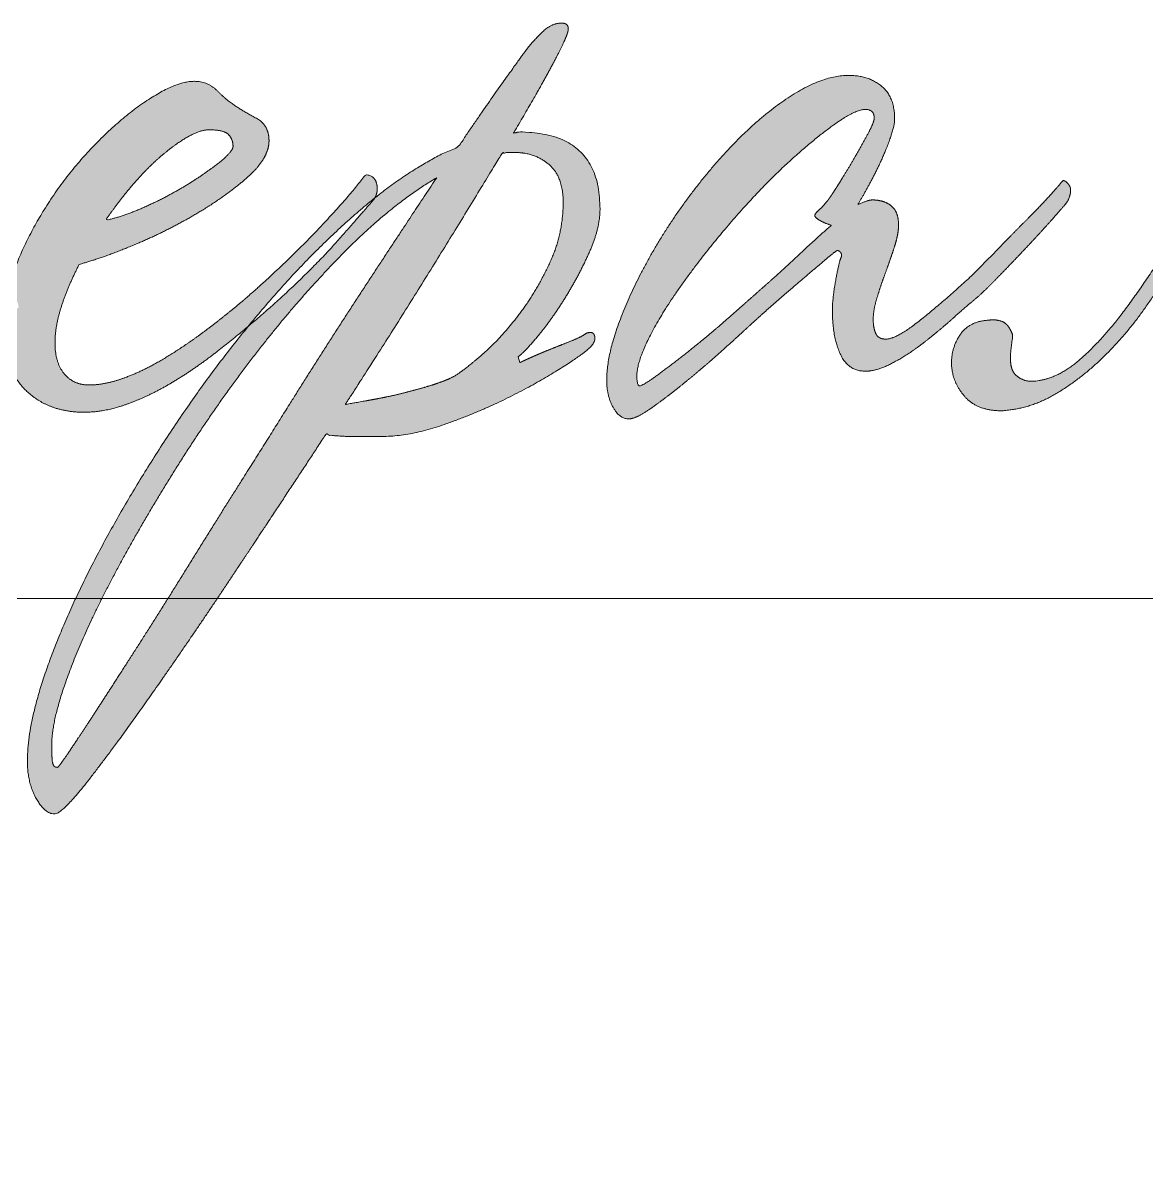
# Model space of a CAD drawing. Header units: metres. Extents: x 0 to 61, y 0.5 to 27.3.
# Drawn here: x 47.148 to 47.684, y 2.724 to 3.275 of the extents above; entities that cross this region are included whole.
import ezdxf

# ---------------------------------------------------------------- set-up
doc = ezdxf.new("R2010")
doc.units = ezdxf.units.M
doc.header["$MEASUREMENT"] = 0
doc.layers.add('Level 63', color=7, linetype='Continuous', lineweight=0)

# ---------------------------------------------------------------- blocks, each defined once
blk = doc.blocks.new('*U38')
at = {"linetype": 'Continuous', "lineweight": 0}
h = blk.add_hatch(color=5, dxfattribs=at)
edge = h.paths.add_edge_path()
edge.add_line((-0.18719, -0.20035), (-0.16948, -0.20035))
edge.add_spline(control_points=[(-0.16948, -0.20035), (-0.16465, -0.19362), (-0.15935, -0.18602), (-0.14325, -0.16295), (-0.12518, -0.1357), (-0.1071, -0.10846), (-0.0912, -0.0842)], knot_values=[0, 0, 0, 0.141373, 0.141373, 0.570687, 0.570687, 1, 1, 1], degree=2, periodic=0)
edge.add_spline(control_points=[(-0.0912, -0.0842), (-0.08603, -0.08499), (-0.07968, -0.08499)], knot_values=[0, 0, 0, 1, 1, 1], degree=2, periodic=0)
edge.add_line((-0.07968, -0.08499), (-0.06855, -0.08499))
edge.add_spline(control_points=[(-0.06855, -0.08499), (-0.05663, -0.08499), (-0.04252, -0.08002), (-0.02842, -0.07505), (-0.0161, -0.06888), (-0.00378, -0.06271), (0.00516, -0.05695), (0.0141, -0.05118), (0.0157, -0.04959)], knot_values=[0, 0, 0, 0.25, 0.25, 0.5, 0.5, 0.75, 0.75, 1, 1, 1], degree=2, periodic=0)
edge.add_spline(control_points=[(0.0157, -0.04959), (0.01887, -0.0472), (0.01887, -0.04481), (0.01887, -0.04242), (0.01689, -0.04242), (0.01569, -0.04242), (0.0141, -0.04362)], knot_values=[0, 0, 0, 0.333333, 0.333333, 0.666667, 0.666667, 1, 1, 1], degree=2, periodic=0)
edge.add_spline(control_points=[(0.0141, -0.04362), (0.01211, -0.04481), (0.00853, -0.0462), (0.00495, -0.0476), (0.00097, -0.04919), (-0.00301, -0.05078), (-0.00659, -0.05237), (-0.01017, -0.05396), (-0.01176, -0.05476)], knot_values=[0, 0, 0, 0.25, 0.25, 0.5, 0.5, 0.75, 0.75, 1, 1, 1], degree=2, periodic=0)
edge.add_line((-0.01176, -0.05476), (-0.01256, -0.05237))
edge.add_spline(control_points=[(-0.01256, -0.05237), (-0.01056, -0.05118), (-0.00499, -0.04461), (0.00057, -0.03805), (0.00634, -0.0289), (0.01211, -0.01975), (0.01655, -0.00981), (0.02098, 0.00014), (0.02098, 0.00809)], knot_values=[0, 0, 0, 0.25, 0.25, 0.5, 0.5, 0.75, 0.75, 1, 1, 1], degree=2, periodic=0)
edge.add_spline(control_points=[(0.02098, 0.00809), (0.02098, 0.03952), (-0.01202, 0.03952), (-0.01281, 0.03952), (-0.01321, 0.03932), (-0.01361, 0.03912), (-0.01441, 0.03912)], knot_values=[0, 0, 0, 0.333333, 0.333333, 0.666667, 0.666667, 1, 1, 1], degree=2, periodic=0)
edge.add_spline(control_points=[(-0.01441, 0.03912), (-0.004, 0.05661), (0.00201, 0.06794), (0.00802, 0.07927), (0.00802, 0.08165), (0.00802, 0.08406), (0.00524, 0.08406), (0.00126, 0.08406), (-0.00232, 0.08068), (-0.0059, 0.0773), (-0.00908, 0.07332), (-0.01107, 0.07054), (-0.01863, 0.06), (-0.02619, 0.04946), (-0.03693, 0.03355)], knot_values=[0, 0, 0, 0.142857, 0.142857, 0.285714, 0.285714, 0.428571, 0.428571, 0.571429, 0.571429, 0.714286, 0.714286, 0.857143, 0.857143, 1, 1, 1], degree=2, periodic=0)
edge.add_spline(control_points=[(-0.03693, 0.03355), (-0.05352, 0.02664), (-0.07114, 0.01254)], knot_values=[0, 0, 0, 1, 1, 1], degree=2, periodic=0)
edge.add_line((-0.07114, 0.01254), (-0.07142, 0.01207))
edge.add_spline(control_points=[(-0.07142, 0.01207), (-0.0762, 0.0065), (-0.08694, -0.00563), (-0.09768, -0.01777), (-0.11558, -0.03368), (-0.1192, -0.03682), (-0.12287, -0.0399)], knot_values=[0, 0, 0, 0.417557, 0.417557, 0.835113, 0.835113, 1, 1, 1], degree=2, periodic=0)
edge.add_spline(control_points=[(-0.12287, -0.0399), (-0.13889, -0.05948), (-0.15351, -0.08141), (-0.17102, -0.10766), (-0.18435, -0.13292), (-0.19768, -0.15818), (-0.20544, -0.18046), (-0.2092, -0.19124), (-0.21113, -0.20035)], knot_values=[0, 0, 0, 0.251666, 0.251666, 0.552886, 0.552886, 0.854105, 0.854105, 1, 1, 1], degree=2, periodic=0)
edge.add_line((-0.21113, -0.20035), (-0.20192, -0.20035))
edge.add_spline(control_points=[(-0.20192, -0.20035), (-0.20025, -0.19264), (-0.19649, -0.18247), (-0.18973, -0.16417), (-0.17781, -0.14169), (-0.16588, -0.11922), (-0.15037, -0.09475), (-0.13487, -0.07028), (-0.11738, -0.04801), (-0.09988, -0.02573), (-0.08139, -0.00743), (-0.06291, 0.01087), (-0.04581, 0.02082)], knot_values=[0, 0, 0, 0.100007, 0.100007, 0.280006, 0.280006, 0.460004, 0.460004, 0.640003, 0.640003, 0.820001, 0.820001, 1, 1, 1], degree=2, periodic=0)
edge.add_spline(control_points=[(-0.04581, 0.02082), (-0.05933, 0.00053), (-0.07483, -0.02314), (-0.09034, -0.04681), (-0.10505, -0.07028), (-0.11499, -0.0862), (-0.12592, -0.1035), (-0.13685, -0.12081), (-0.14719, -0.13752), (-0.15753, -0.15423), (-0.16707, -0.16914), (-0.17661, -0.18406), (-0.18397, -0.1954), (-0.18565, -0.198), (-0.18719, -0.20035)], knot_values=[0, 0, 0, 0.160543, 0.160543, 0.321085, 0.321085, 0.481628, 0.481628, 0.642171, 0.642171, 0.802713, 0.802713, 0.963256, 0.963256, 1, 1, 1], degree=2, periodic=0)
edge = h.paths.add_edge_path(flags=16)
edge.add_spline(control_points=[(-0.08318, -0.07186), (-0.08199, -0.06987), (-0.081, -0.06848), (-0.08, -0.06709), (-0.07881, -0.0651), (-0.0629, -0.04043), (-0.04738, -0.01537), (-0.03187, 0.00969), (-0.01914, 0.03078)], knot_values=[0, 0, 0, 0.25, 0.25, 0.5, 0.5, 0.75, 0.75, 1, 1, 1], degree=2, periodic=0)
edge.add_spline(control_points=[(-0.01914, 0.03078), (-0.01755, 0.03118), (-0.01437, 0.03118), (-0.00562, 0.03118), (0.00015, 0.0262), (0.00591, 0.02123), (0.00591, 0.01089)], knot_values=[0, 0, 0, 0.333333, 0.333333, 0.666667, 0.666667, 1, 1, 1], degree=2, periodic=0)
edge.add_spline(control_points=[(0.00591, 0.01089), (0.00591, -0.00224), (0.00035, -0.01418), (-0.00522, -0.02611), (-0.01258, -0.03566), (-0.01994, -0.04521), (-0.0273, -0.05157), (-0.03466, -0.05794), (-0.03863, -0.06032), (-0.04142, -0.06192), (-0.04699, -0.06371), (-0.05256, -0.0655), (-0.05892, -0.06709), (-0.06528, -0.06868), (-0.07185, -0.06987), (-0.07841, -0.07107), (-0.08318, -0.07186)], knot_values=[0, 0, 0, 0.125, 0.125, 0.25, 0.25, 0.375, 0.375, 0.5, 0.5, 0.625, 0.625, 0.75, 0.75, 0.875, 0.875, 1, 1, 1], degree=2, periodic=0)
h = blk.add_hatch(color=5, dxfattribs=at)
edge = h.paths.add_edge_path()
edge.add_spline(control_points=[(0.21029, 0.01969), (0.2087, 0.01771), (0.20512, 0.01373), (0.20154, 0.00975), (0.19637, 0.00458), (0.1912, -0.0006), (0.18523, -0.00676), (0.17926, -0.01293), (0.17329, -0.0189), (0.16216, -0.02924), (0.15221, -0.0372), (0.14226, -0.04516), (0.13789, -0.04516), (0.1347, -0.04516), (0.13371, -0.04277), (0.13271, -0.04038), (0.13271, -0.0372), (0.13271, -0.03322), (0.13431, -0.02805), (0.1359, -0.02288), (0.13789, -0.01751), (0.13988, -0.01214), (0.14147, -0.00716), (0.14306, -0.00219), (0.14306, 0.00139), (0.14306, 0.00697), (0.14007, 0.00935), (0.13709, 0.01174), (0.13232, 0.01174), (0.13033, 0.01174), (0.12635, 0.00975)], knot_values=[0, 0, 0, 0.066667, 0.066667, 0.133333, 0.133333, 0.2, 0.2, 0.266667, 0.266667, 0.333333, 0.333333, 0.4, 0.4, 0.466667, 0.466667, 0.533333, 0.533333, 0.6, 0.6, 0.666667, 0.666667, 0.733333, 0.733333, 0.8, 0.8, 0.866667, 0.866667, 0.933333, 0.933333, 1, 1, 1], degree=2, periodic=0)
edge.add_spline(control_points=[(0.12635, 0.00975), (0.12874, 0.01373), (0.13152, 0.0189), (0.13431, 0.02407), (0.13649, 0.02905), (0.13868, 0.03402), (0.14007, 0.0382), (0.14147, 0.04237), (0.14147, 0.04476), (0.14147, 0.05391), (0.1361, 0.05829), (0.13073, 0.06267), (0.12277, 0.06267), (0.11322, 0.06267), (0.10208, 0.0561), (0.09094, 0.04954), (0.08, 0.03899), (0.06906, 0.02845), (0.05892, 0.01512), (0.04877, 0.00179), (0.04101, -0.01214), (0.03326, -0.02606), (0.02848, -0.03919), (0.02371, -0.05232), (0.02371, -0.06226), (0.02371, -0.06823), (0.0263, -0.07301), (0.02888, -0.07778), (0.03286, -0.07778), (0.03564, -0.07778), (0.04161, -0.0736), (0.04758, -0.06943), (0.05474, -0.06366), (0.0619, -0.05789), (0.06926, -0.05133), (0.07662, -0.04476), (0.08179, -0.03999), (0.08696, -0.03521), (0.09313, -0.02984), (0.0993, -0.02447), (0.10467, -0.01989), (0.11004, -0.01532), (0.11382, -0.01214), (0.1176, -0.00895), (0.11799, -0.00895), (0.11879, -0.00895), (0.11939, -0.00975), (0.11999, -0.01054), (0.11959, -0.01173)], knot_values=[0, 0, 0, 0.041667, 0.041667, 0.083333, 0.083333, 0.125, 0.125, 0.166667, 0.166667, 0.208333, 0.208333, 0.25, 0.25, 0.291667, 0.291667, 0.333333, 0.333333, 0.375, 0.375, 0.416667, 0.416667, 0.458333, 0.458333, 0.5, 0.5, 0.541667, 0.541667, 0.583333, 0.583333, 0.625, 0.625, 0.666667, 0.666667, 0.708333, 0.708333, 0.75, 0.75, 0.791667, 0.791667, 0.833333, 0.833333, 0.875, 0.875, 0.916667, 0.916667, 0.958333, 0.958333, 1, 1, 1], degree=2, periodic=0)
edge.add_spline(control_points=[(0.11959, -0.01173), (0.11879, -0.01333), (0.1174, -0.02089), (0.11601, -0.02845), (0.11601, -0.03362), (0.11601, -0.04396), (0.11919, -0.05113), (0.12237, -0.05829), (0.12953, -0.05829), (0.13431, -0.05829), (0.14067, -0.0549), (0.14704, -0.05152), (0.1532, -0.04675), (0.15937, -0.04197), (0.16514, -0.0368), (0.17091, -0.03163), (0.17528, -0.02805), (0.17926, -0.02447), (0.18523, -0.0183), (0.1912, -0.01214), (0.19697, -0.00597), (0.20274, 0.0002), (0.20711, 0.00517), (0.21149, 0.01015), (0.21228, 0.01134)], knot_values=[0, 0, 0, 0.083333, 0.083333, 0.166667, 0.166667, 0.25, 0.25, 0.333333, 0.333333, 0.416667, 0.416667, 0.5, 0.5, 0.583333, 0.583333, 0.666667, 0.666667, 0.75, 0.75, 0.833333, 0.833333, 0.916667, 0.916667, 1, 1, 1], degree=2, periodic=0)
edge.add_spline(control_points=[(0.21228, 0.01134), (0.21427, 0.01572), (0.21288, 0.0177), (0.21149, 0.01969), (0.21029, 0.01969)], knot_values=[0, 0, 0, 0.5, 0.5, 1, 1, 1], degree=2, periodic=0)
edge = h.paths.add_edge_path(flags=16)
edge.add_spline(control_points=[(0.11362, 0.01094), (0.11203, 0.00895), (0.11044, 0.00756), (0.10884, 0.00617), (0.10884, 0.00537), (0.10884, 0.00458), (0.11083, 0.00338), (0.11282, 0.00219), (0.11561, 0.00139)], knot_values=[0, 0, 0, 0.25, 0.25, 0.5, 0.5, 0.75, 0.75, 1, 1, 1], degree=2, periodic=0)
edge.add_spline(control_points=[(0.11561, 0.00139), (0.10964, -0.00378), (0.10288, -0.01014), (0.09611, -0.01651), (0.08895, -0.02287), (0.08219, -0.02884), (0.07384, -0.0362), (0.06548, -0.04356), (0.05772, -0.04973), (0.04996, -0.05589), (0.0442, -0.06007), (0.03843, -0.06425), (0.03724, -0.06425), (0.03604, -0.06425), (0.03604, -0.06027), (0.03604, -0.05391), (0.04241, -0.04197), (0.04877, -0.03003), (0.06031, -0.01491), (0.06906, -0.00338), (0.0794, 0.00816), (0.08975, 0.01969), (0.09969, 0.02865), (0.10964, 0.0376), (0.1176, 0.04317), (0.12555, 0.04874), (0.12953, 0.04874), (0.13311, 0.04874), (0.13311, 0.04516)], knot_values=[0, 0, 0, 0.071429, 0.071429, 0.142857, 0.142857, 0.214286, 0.214286, 0.285714, 0.285714, 0.357143, 0.357143, 0.428571, 0.428571, 0.5, 0.5, 0.571429, 0.571429, 0.642857, 0.642857, 0.714286, 0.714286, 0.785714, 0.785714, 0.857143, 0.857143, 0.928571, 0.928571, 1, 1, 1], degree=2, periodic=0)
edge.add_spline(control_points=[(0.13311, 0.04516), (0.13311, 0.04357), (0.13033, 0.03839), (0.12754, 0.03322), (0.12416, 0.02746), (0.12078, 0.02169), (0.1176, 0.01671), (0.11441, 0.01174), (0.11362, 0.01094)], knot_values=[0, 0, 0, 0.25, 0.25, 0.5, 0.5, 0.75, 0.75, 1, 1, 1], degree=2, periodic=0)
h = blk.add_hatch(color=5, dxfattribs=at)
edge = h.paths.add_edge_path()
edge.add_spline(control_points=[(-0.07114, 0.01254), (-0.06951, 0.0155), (-0.07043, 0.01863), (-0.07142, 0.02202), (-0.075, 0.02202)], knot_values=[0, 0, 0, 0.480917, 0.480917, 1, 1, 1], degree=2, periodic=0)
edge.add_spline(control_points=[(-0.075, 0.02202), (-0.08177, 0.01287), (-0.09509, -0.00106), (-0.10842, -0.01498), (-0.12394, -0.02851), (-0.13229, -0.03567), (-0.14084, -0.04203), (-0.1494, -0.0484), (-0.15775, -0.05337), (-0.16611, -0.05835), (-0.17386, -0.06113), (-0.18162, -0.06392), (-0.18799, -0.06392), (-0.19435, -0.06392), (-0.19813, -0.05934), (-0.20191, -0.05476), (-0.20191, -0.0468), (-0.20191, -0.03964), (-0.19913, -0.03128), (-0.19634, -0.02292), (-0.19197, -0.01457)], knot_values=[0, 0, 0, 0.1, 0.1, 0.2, 0.2, 0.3, 0.3, 0.4, 0.4, 0.5, 0.5, 0.6, 0.6, 0.7, 0.7, 0.8, 0.8, 0.9, 0.9, 1, 1, 1], degree=2, periodic=0)
edge.add_spline(control_points=[(-0.19197, -0.01457), (-0.18282, -0.01218), (-0.16949, -0.00661), (-0.15616, -0.00104), (-0.14403, 0.00613), (-0.13189, 0.01329), (-0.12314, 0.02105), (-0.11439, 0.02881), (-0.11439, 0.03598), (-0.11439, 0.04235), (-0.11956, 0.04513), (-0.12473, 0.04792), (-0.12831, 0.0503), (-0.13189, 0.05269), (-0.13567, 0.05647), (-0.13945, 0.06025), (-0.14502, 0.06025), (-0.15298, 0.06025), (-0.16591, 0.0513), (-0.17884, 0.04235), (-0.19157, 0.02782), (-0.2043, 0.01329), (-0.21345, -0.00502), (-0.219, -0.01613), (-0.22119, -0.02724)], knot_values=[0, 0, 0, 0.086156, 0.086156, 0.172312, 0.172312, 0.258468, 0.258468, 0.344624, 0.344624, 0.430779, 0.430779, 0.516935, 0.516935, 0.603091, 0.603091, 0.689247, 0.689247, 0.775403, 0.775403, 0.861559, 0.861559, 0.947715, 0.947715, 1, 1, 1], degree=2, periodic=0)
edge.add_line((-0.22119, -0.02724), (-0.22073, -0.02733))
edge.add_spline(control_points=[(-0.22073, -0.02733), (-0.21755, -0.02733), (-0.21675, -0.03211)], knot_values=[0, 0, 0, 1, 1, 1], degree=2, periodic=0)
edge.add_line((-0.21675, -0.03211), (-0.22113, -0.03648))
edge.add_spline(control_points=[(-0.22113, -0.03648), (-0.22179, -0.03715), (-0.2225, -0.03783)], knot_values=[0, 0, 0, 1, 1, 1], degree=2, periodic=0)
edge.add_spline(control_points=[(-0.2225, -0.03783), (-0.2226, -0.03973), (-0.2226, -0.04164), (-0.2226, -0.05796), (-0.21345, -0.06651), (-0.2043, -0.07507), (-0.18997, -0.07507), (-0.18162, -0.07507), (-0.17227, -0.07168), (-0.16293, -0.0683), (-0.15338, -0.06253), (-0.14383, -0.05675), (-0.13428, -0.0492), (-0.1285, -0.04462), (-0.12287, -0.0399)], knot_values=[0, 0, 0, 0.018213, 0.018213, 0.193372, 0.193372, 0.368531, 0.368531, 0.54369, 0.54369, 0.718849, 0.718849, 0.894009, 0.894009, 1, 1, 1], degree=2, periodic=0)
edge.add_spline(control_points=[(-0.12287, -0.0399), (-0.11972, -0.03605), (-0.11651, -0.03229), (-0.09701, -0.00941), (-0.07653, 0.00809), (-0.07382, 0.0104), (-0.07114, 0.01254)], knot_values=[0, 0, 0, 0.126896, 0.126896, 0.89826, 0.89826, 1, 1, 1], degree=2, periodic=0)
edge = h.paths.add_edge_path(flags=16)
edge.add_spline(control_points=[(-0.18123, 0.00341), (-0.17605, 0.01097), (-0.17029, 0.01774), (-0.16452, 0.0245), (-0.15875, 0.02947), (-0.15298, 0.03444), (-0.14781, 0.03743), (-0.14263, 0.04041), (-0.13905, 0.04041), (-0.13269, 0.04041), (-0.1309, 0.03842), (-0.12911, 0.03643), (-0.12911, 0.03365)], knot_values=[0, 0, 0, 0.166667, 0.166667, 0.333333, 0.333333, 0.5, 0.5, 0.666667, 0.666667, 0.833333, 0.833333, 1, 1, 1], degree=2, periodic=0)
edge.add_spline(control_points=[(-0.12911, 0.03365), (-0.12911, 0.03166), (-0.13448, 0.02728), (-0.13985, 0.02291), (-0.14761, 0.01813), (-0.15537, 0.01336), (-0.16452, 0.00918), (-0.17367, 0.00501), (-0.18123, 0.00341)], knot_values=[0, 0, 0, 0.25, 0.25, 0.5, 0.5, 0.75, 0.75, 1, 1, 1], degree=2, periodic=0)
h = blk.add_hatch(color=5, dxfattribs=at)
edge = h.paths.add_edge_path()
edge.add_line((0.18967, -0.04494), (0.18967, -0.04335))
edge.add_spline(control_points=[(0.18967, -0.04335), (0.18808, -0.03898), (0.18549, -0.03799), (0.18291, -0.037), (0.18012, -0.0374), (0.17176, -0.0378), (0.16798, -0.04377), (0.1642, -0.04975), (0.1648, -0.05653), (0.1654, -0.06331), (0.17037, -0.06889), (0.17535, -0.07447), (0.18529, -0.07447), (0.19723, -0.07366), (0.20757, -0.06744), (0.21791, -0.06122), (0.22706, -0.05227), (0.23621, -0.04331), (0.24377, -0.03257), (0.25133, -0.02183), (0.25793, -0.01189), (0.26452, -0.00194), (0.2697, 0.00622), (0.27488, 0.01437), (0.27925, 0.01835)], knot_values=[0, 0, 0, 0.083333, 0.083333, 0.166667, 0.166667, 0.25, 0.25, 0.333333, 0.333333, 0.416667, 0.416667, 0.5, 0.5, 0.583333, 0.583333, 0.666667, 0.666667, 0.75, 0.75, 0.833333, 0.833333, 0.916667, 0.916667, 1, 1, 1], degree=2, periodic=0)
edge.add_spline(control_points=[(0.27925, 0.01835), (0.27805, 0.01636), (0.27288, 0.00761), (0.26771, -0.00114), (0.26232, -0.01268), (0.25693, -0.02422), (0.25294, -0.03715), (0.24894, -0.05008), (0.24974, -0.06082)], knot_values=[0, 0, 0, 0.25, 0.25, 0.5, 0.5, 0.75, 0.75, 1, 1, 1], degree=2, periodic=0)
edge.add_spline(control_points=[(0.24974, -0.06082), (0.24934, -0.07085), (0.25314, -0.07345), (0.25693, -0.07606), (0.26372, -0.07407), (0.27209, -0.07165), (0.28084, -0.06524), (0.28959, -0.05883), (0.29795, -0.05088), (0.30631, -0.04292), (0.31366, -0.03476), (0.32102, -0.02661), (0.32659, -0.02064)], knot_values=[0, 0, 0, 0.166667, 0.166667, 0.333333, 0.333333, 0.5, 0.5, 0.666667, 0.666667, 0.833333, 0.833333, 1, 1, 1], degree=2, periodic=0)
edge.add_spline(control_points=[(0.32659, -0.02064), (0.32778, -0.01746), (0.32619, -0.01666), (0.32461, -0.01586), (0.32341, -0.01626)], knot_values=[0, 0, 0, 0.5, 0.5, 1, 1, 1], degree=2, periodic=0)
edge.add_spline(control_points=[(0.32341, -0.01626), (0.32063, -0.01905), (0.31366, -0.02581), (0.3067, -0.03257), (0.29894, -0.03973), (0.29118, -0.04689), (0.28343, -0.05286), (0.27567, -0.05883), (0.27129, -0.06002)], knot_values=[0, 0, 0, 0.25, 0.25, 0.5, 0.5, 0.75, 0.75, 1, 1, 1], degree=2, periodic=0)
edge.add_spline(control_points=[(0.27129, -0.06002), (0.26572, -0.05923), (0.26692, -0.05485)], knot_values=[0, 0, 0, 1, 1, 1], degree=2, periodic=0)
edge.add_spline(control_points=[(0.26692, -0.05485), (0.26811, -0.04053), (0.27607, -0.02621), (0.28403, -0.01189), (0.29377, 0.00124), (0.30352, 0.01437), (0.31207, 0.02531), (0.32063, 0.03625), (0.32301, 0.04381), (0.3254, 0.04978), (0.32341, 0.05157), (0.32142, 0.05336), (0.31744, 0.05376), (0.31187, 0.05416), (0.3075, 0.05435), (0.30312, 0.05455), (0.29855, 0.05276), (0.29397, 0.05097), (0.2888, 0.0458), (0.28363, 0.04063), (0.27726, 0.03068)], knot_values=[0, 0, 0, 0.1, 0.1, 0.2, 0.2, 0.3, 0.3, 0.4, 0.4, 0.5, 0.5, 0.6, 0.6, 0.7, 0.7, 0.8, 0.8, 0.9, 0.9, 1, 1, 1], degree=2, periodic=0)
edge.add_spline(control_points=[(0.27726, 0.03068), (0.26771, 0.01556), (0.25753, -0.00075), (0.24735, -0.01706), (0.2374, -0.03078), (0.22746, -0.04451), (0.21751, -0.05326), (0.20757, -0.06202), (0.19762, -0.06241), (0.19325, -0.06241), (0.19046, -0.05923), (0.18768, -0.05606), (0.18967, -0.04494)], knot_values=[0, 0, 0, 0.166667, 0.166667, 0.333333, 0.333333, 0.5, 0.5, 0.666667, 0.666667, 0.833333, 0.833333, 1, 1, 1], degree=2, periodic=0)
h = blk.add_hatch(color=5, dxfattribs=at)
edge = h.paths.add_edge_path()
edge.add_line((-0.20192, -0.20035), (-0.21113, -0.20035))
edge.add_spline(control_points=[(-0.21113, -0.20035), (-0.2132, -0.21005), (-0.2132, -0.21785), (-0.2132, -0.2266), (-0.20962, -0.23296), (-0.20604, -0.23933), (-0.20207, -0.23933), (-0.19889, -0.23933), (-0.18717, -0.22421), (-0.17931, -0.21407), (-0.16948, -0.20035)], knot_values=[0, 0, 0, 0.123175, 0.123175, 0.362046, 0.362046, 0.600918, 0.600918, 0.839789, 0.839789, 1, 1, 1], degree=2, periodic=0)
edge.add_line((-0.16948, -0.20035), (-0.18719, -0.20035))
edge.add_spline(control_points=[(-0.18719, -0.20035), (-0.19237, -0.20829), (-0.19589, -0.21351), (-0.20047, -0.22027), (-0.20086, -0.22027), (-0.20285, -0.22027), (-0.20305, -0.21748), (-0.20325, -0.2147), (-0.20325, -0.21112), (-0.20325, -0.20652), (-0.20192, -0.20035)], knot_values=[0, 0, 0, 0.182925, 0.182925, 0.420144, 0.420144, 0.657362, 0.657362, 0.89458, 0.89458, 1, 1, 1], degree=2, periodic=0)
at = {"color": 5, "linetype": 'Continuous', "lineweight": 0, "flags": 128}
for points in [[(0.18967, -0.04335), (0.18967, -0.04494)], [(-0.01256, -0.05237), (-0.01176, -0.05476)]]:
    blk.add_lwpolyline(points, dxfattribs=at)
at = {"color": 5, "linetype": 'Continuous', "lineweight": 0}
for points, knots in [([(-0.01176, -0.05476), (-0.01017, -0.05396), (-0.00659, -0.05237), (-0.00301, -0.05078), (0.00097, -0.04919), (0.00495, -0.0476), (0.00853, -0.0462), (0.01211, -0.04481), (0.0141, -0.04362), (0.01569, -0.04242), (0.01689, -0.04242), (0.01887, -0.04242), (0.01887, -0.04481), (0.01887, -0.0472), (0.0157, -0.04959), (0.0141, -0.05118), (0.00516, -0.05695), (-0.00378, -0.06271), (-0.0161, -0.06888), (-0.02842, -0.07505), (-0.04252, -0.08002), (-0.05663, -0.08499), (-0.06855, -0.08499), (-0.07332, -0.08499), (-0.07968, -0.08499), (-0.08603, -0.08499), (-0.0912, -0.0842), (-0.1071, -0.10846), (-0.12518, -0.1357), (-0.14325, -0.16295), (-0.15935, -0.18602), (-0.17545, -0.20909), (-0.18717, -0.22421), (-0.19889, -0.23933), (-0.20207, -0.23933), (-0.20604, -0.23933), (-0.20962, -0.23296), (-0.2132, -0.2266), (-0.2132, -0.21785), (-0.2132, -0.20273), (-0.20544, -0.18046), (-0.19768, -0.15818), (-0.18435, -0.13292), (-0.17102, -0.10766), (-0.15351, -0.08141), (-0.13601, -0.05516), (-0.11651, -0.03229), (-0.09701, -0.00941), (-0.07653, 0.00809), (-0.05604, 0.02559), (-0.03693, 0.03355), (-0.02619, 0.04946), (-0.01863, 0.06), (-0.01107, 0.07054), (-0.00908, 0.07332), (-0.0059, 0.0773), (-0.00232, 0.08068), (0.00126, 0.08406), (0.00524, 0.08406), (0.00802, 0.08406), (0.00802, 0.08165), (0.00802, 0.07927), (0.00201, 0.06794), (-0.004, 0.05661), (-0.01441, 0.03912), (-0.01361, 0.03912), (-0.01321, 0.03932), (-0.01281, 0.03952), (-0.01202, 0.03952), (0.02098, 0.03952), (0.02098, 0.00809)], [0, 0, 0, 0.028571, 0.028571, 0.057143, 0.057143, 0.085714, 0.085714, 0.114286, 0.114286, 0.142857, 0.142857, 0.171429, 0.171429, 0.2, 0.2, 0.228571, 0.228571, 0.257143, 0.257143, 0.285714, 0.285714, 0.314286, 0.314286, 0.342857, 0.342857, 0.371429, 0.371429, 0.4, 0.4, 0.428571, 0.428571, 0.457143, 0.457143, 0.485714, 0.485714, 0.514286, 0.514286, 0.542857, 0.542857, 0.571429, 0.571429, 0.6, 0.6, 0.628571, 0.628571, 0.657143, 0.657143, 0.685714, 0.685714, 0.714286, 0.714286, 0.742857, 0.742857, 0.771429, 0.771429, 0.8, 0.8, 0.828571, 0.828571, 0.857143, 0.857143, 0.885714, 0.885714, 0.914286, 0.914286, 0.942857, 0.942857, 0.971429, 0.971429, 1, 1, 1]), ([(0.21228, 0.01134), (0.21149, 0.01015), (0.20711, 0.00517), (0.20274, 0.0002), (0.19697, -0.00597), (0.1912, -0.01214), (0.18523, -0.0183), (0.17926, -0.02447), (0.17528, -0.02805), (0.17091, -0.03163), (0.16514, -0.0368), (0.15937, -0.04197), (0.1532, -0.04675), (0.14704, -0.05152), (0.14067, -0.0549), (0.13431, -0.05829), (0.12953, -0.05829), (0.12237, -0.05829), (0.11919, -0.05113), (0.11601, -0.04396), (0.11601, -0.03362), (0.11601, -0.02845), (0.1174, -0.02089), (0.11879, -0.01333), (0.11959, -0.01173), (0.11999, -0.01054), (0.11939, -0.00975), (0.11879, -0.00895), (0.11799, -0.00895), (0.1176, -0.00895), (0.11382, -0.01214), (0.11004, -0.01532), (0.10467, -0.01989), (0.0993, -0.02447), (0.09313, -0.02984), (0.08696, -0.03521), (0.08179, -0.03999), (0.07662, -0.04476), (0.06926, -0.05133), (0.0619, -0.05789), (0.05474, -0.06366), (0.04758, -0.06943), (0.04161, -0.0736), (0.03564, -0.07778), (0.03286, -0.07778), (0.02888, -0.07778), (0.0263, -0.07301), (0.02371, -0.06823), (0.02371, -0.06226), (0.02371, -0.05232), (0.02848, -0.03919), (0.03326, -0.02606), (0.04101, -0.01214), (0.04877, 0.00179), (0.05892, 0.01512), (0.06906, 0.02845), (0.08, 0.03899), (0.09094, 0.04954), (0.10208, 0.0561), (0.11322, 0.06267), (0.12277, 0.06267), (0.13073, 0.06267), (0.1361, 0.05829), (0.14147, 0.05391), (0.14147, 0.04476), (0.14147, 0.04237), (0.14007, 0.0382), (0.13868, 0.03402), (0.13649, 0.02905), (0.13431, 0.02407), (0.13152, 0.0189), (0.12874, 0.01373), (0.12635, 0.00975), (0.13033, 0.01174), (0.13232, 0.01174), (0.13709, 0.01174), (0.14007, 0.00935), (0.14306, 0.00697), (0.14306, 0.00139), (0.14306, -0.00219), (0.14147, -0.00716), (0.13988, -0.01214), (0.13789, -0.01751), (0.1359, -0.02288), (0.13431, -0.02805), (0.13271, -0.03322), (0.13271, -0.0372), (0.13271, -0.04038), (0.13371, -0.04277), (0.1347, -0.04516), (0.13789, -0.04516), (0.14226, -0.04516), (0.15221, -0.0372), (0.16216, -0.02924), (0.17329, -0.0189), (0.17926, -0.01293), (0.18523, -0.00676), (0.1912, -0.0006), (0.19637, 0.00458), (0.20154, 0.00975), (0.20512, 0.01373), (0.2087, 0.01771), (0.21029, 0.01969), (0.21149, 0.01969), (0.21288, 0.0177), (0.21427, 0.01572), (0.21228, 0.01134)], [0, 0, 0, 0.018868, 0.018868, 0.037736, 0.037736, 0.056604, 0.056604, 0.075472, 0.075472, 0.09434, 0.09434, 0.113208, 0.113208, 0.132075, 0.132075, 0.150943, 0.150943, 0.169811, 0.169811, 0.188679, 0.188679, 0.207547, 0.207547, 0.226415, 0.226415, 0.245283, 0.245283, 0.264151, 0.264151, 0.283019, 0.283019, 0.301887, 0.301887, 0.320755, 0.320755, 0.339623, 0.339623, 0.358491, 0.358491, 0.377358, 0.377358, 0.396226, 0.396226, 0.415094, 0.415094, 0.433962, 0.433962, 0.45283, 0.45283, 0.471698, 0.471698, 0.490566, 0.490566, 0.509434, 0.509434, 0.528302, 0.528302, 0.54717, 0.54717, 0.566038, 0.566038, 0.584906, 0.584906, 0.603774, 0.603774, 0.622642, 0.622642, 0.641509, 0.641509, 0.660377, 0.660377, 0.679245, 0.679245, 0.698113, 0.698113, 0.716981, 0.716981, 0.735849, 0.735849, 0.754717, 0.754717, 0.773585, 0.773585, 0.792453, 0.792453, 0.811321, 0.811321, 0.830189, 0.830189, 0.849057, 0.849057, 0.867925, 0.867925, 0.886792, 0.886792, 0.90566, 0.90566, 0.924528, 0.924528, 0.943396, 0.943396, 0.962264, 0.962264, 0.981132, 0.981132, 1, 1, 1]), ([(-0.07142, 0.01207), (-0.0762, 0.0065), (-0.08694, -0.00563), (-0.09768, -0.01777), (-0.11558, -0.03368), (-0.12473, -0.04164), (-0.13428, -0.0492), (-0.14383, -0.05675), (-0.15338, -0.06253), (-0.16293, -0.0683), (-0.17227, -0.07168), (-0.18162, -0.07507), (-0.18997, -0.07507), (-0.2043, -0.07507), (-0.21345, -0.06651), (-0.2226, -0.05796), (-0.2226, -0.04164), (-0.2226, -0.02333), (-0.21345, -0.00502), (-0.2043, 0.01329), (-0.19157, 0.02782), (-0.17884, 0.04235), (-0.16591, 0.0513), (-0.15298, 0.06025), (-0.14502, 0.06025), (-0.13945, 0.06025), (-0.13567, 0.05647), (-0.13189, 0.05269), (-0.12831, 0.0503), (-0.12473, 0.04792), (-0.11956, 0.04513), (-0.11439, 0.04235), (-0.11439, 0.03598), (-0.11439, 0.02881), (-0.12314, 0.02105), (-0.13189, 0.01329), (-0.14403, 0.00613), (-0.15616, -0.00104), (-0.16949, -0.00661), (-0.18282, -0.01218), (-0.19197, -0.01457), (-0.19634, -0.02292), (-0.19913, -0.03128), (-0.20191, -0.03964), (-0.20191, -0.0468), (-0.20191, -0.05476), (-0.19813, -0.05934), (-0.19435, -0.06392), (-0.18799, -0.06392), (-0.18162, -0.06392), (-0.17386, -0.06113), (-0.16611, -0.05835), (-0.15775, -0.05337), (-0.1494, -0.0484), (-0.14084, -0.04203), (-0.13229, -0.03567), (-0.12394, -0.02851), (-0.10842, -0.01498), (-0.09509, -0.00106), (-0.08177, 0.01287), (-0.075, 0.02202), (-0.07142, 0.02202), (-0.07043, 0.01863), (-0.06943, 0.01525), (-0.07142, 0.01207)], [0, 0, 0, 0.03125, 0.03125, 0.0625, 0.0625, 0.09375, 0.09375, 0.125, 0.125, 0.15625, 0.15625, 0.1875, 0.1875, 0.21875, 0.21875, 0.25, 0.25, 0.28125, 0.28125, 0.3125, 0.3125, 0.34375, 0.34375, 0.375, 0.375, 0.40625, 0.40625, 0.4375, 0.4375, 0.46875, 0.46875, 0.5, 0.5, 0.53125, 0.53125, 0.5625, 0.5625, 0.59375, 0.59375, 0.625, 0.625, 0.65625, 0.65625, 0.6875, 0.6875, 0.71875, 0.71875, 0.75, 0.75, 0.78125, 0.78125, 0.8125, 0.8125, 0.84375, 0.84375, 0.875, 0.875, 0.90625, 0.90625, 0.9375, 0.9375, 0.96875, 0.96875, 1, 1, 1]), ([(0.27726, 0.03068), (0.28363, 0.04063), (0.2888, 0.0458), (0.29397, 0.05097), (0.29855, 0.05276), (0.30312, 0.05455), (0.3075, 0.05435), (0.31187, 0.05416), (0.31744, 0.05376), (0.32142, 0.05336), (0.32341, 0.05157), (0.3254, 0.04978), (0.32301, 0.04381), (0.32063, 0.03625), (0.31207, 0.02531), (0.30352, 0.01437), (0.29377, 0.00124), (0.28403, -0.01189), (0.27607, -0.02621), (0.26811, -0.04053), (0.26692, -0.05485), (0.26572, -0.05923), (0.27129, -0.06002), (0.27567, -0.05883), (0.28343, -0.05286), (0.29118, -0.04689), (0.29894, -0.03973), (0.3067, -0.03257), (0.31366, -0.02581), (0.32063, -0.01905), (0.32341, -0.01626), (0.32461, -0.01586), (0.32619, -0.01666), (0.32778, -0.01746), (0.32659, -0.02064), (0.32102, -0.02661), (0.31366, -0.03476), (0.30631, -0.04292), (0.29795, -0.05088), (0.28959, -0.05883), (0.28084, -0.06524), (0.27209, -0.07165), (0.26372, -0.07407), (0.25693, -0.07606), (0.25314, -0.07345), (0.24934, -0.07085), (0.24974, -0.06082), (0.24894, -0.05008), (0.25294, -0.03715), (0.25693, -0.02422), (0.26232, -0.01268), (0.26771, -0.00114), (0.27288, 0.00761), (0.27805, 0.01636), (0.27925, 0.01835), (0.27488, 0.01437), (0.2697, 0.00622), (0.26452, -0.00194), (0.25793, -0.01189), (0.25133, -0.02183), (0.24377, -0.03257), (0.23621, -0.04331), (0.22706, -0.05227), (0.21791, -0.06122), (0.20757, -0.06744), (0.19723, -0.07366), (0.18529, -0.07447), (0.17535, -0.07447), (0.17037, -0.06889), (0.1654, -0.06331), (0.1648, -0.05653), (0.1642, -0.04975), (0.16798, -0.04377), (0.17176, -0.0378), (0.18012, -0.0374), (0.18291, -0.037), (0.18549, -0.03799), (0.18808, -0.03898), (0.18967, -0.04335)], [0, 0, 0, 0.025641, 0.025641, 0.051282, 0.051282, 0.076923, 0.076923, 0.102564, 0.102564, 0.128205, 0.128205, 0.153846, 0.153846, 0.179487, 0.179487, 0.205128, 0.205128, 0.230769, 0.230769, 0.25641, 0.25641, 0.282051, 0.282051, 0.307692, 0.307692, 0.333333, 0.333333, 0.358974, 0.358974, 0.384615, 0.384615, 0.410256, 0.410256, 0.435897, 0.435897, 0.461538, 0.461538, 0.487179, 0.487179, 0.512821, 0.512821, 0.538462, 0.538462, 0.564103, 0.564103, 0.589744, 0.589744, 0.615385, 0.615385, 0.641026, 0.641026, 0.666667, 0.666667, 0.692308, 0.692308, 0.717949, 0.717949, 0.74359, 0.74359, 0.769231, 0.769231, 0.794872, 0.794872, 0.820513, 0.820513, 0.846154, 0.846154, 0.871795, 0.871795, 0.897436, 0.897436, 0.923077, 0.923077, 0.948718, 0.948718, 0.974359, 0.974359, 1, 1, 1]), ([(0.13311, 0.04516), (0.13311, 0.04874), (0.12953, 0.04874), (0.12555, 0.04874), (0.1176, 0.04317), (0.10964, 0.0376), (0.09969, 0.02865), (0.08975, 0.01969), (0.0794, 0.00816), (0.06906, -0.00338), (0.06031, -0.01491), (0.04877, -0.03003), (0.04241, -0.04197), (0.03604, -0.05391), (0.03604, -0.06027), (0.03604, -0.06425), (0.03724, -0.06425), (0.03843, -0.06425), (0.0442, -0.06007), (0.04996, -0.05589), (0.05772, -0.04973), (0.06548, -0.04356), (0.07384, -0.0362), (0.08219, -0.02884), (0.08895, -0.02287), (0.09611, -0.01651), (0.10288, -0.01014), (0.10964, -0.00378), (0.11561, 0.00139), (0.11282, 0.00219), (0.11083, 0.00338), (0.10884, 0.00458), (0.10884, 0.00537), (0.10884, 0.00617), (0.11044, 0.00756), (0.11203, 0.00895), (0.11362, 0.01094), (0.11441, 0.01174), (0.1176, 0.01671), (0.12078, 0.02169), (0.12416, 0.02746), (0.12754, 0.03322), (0.13033, 0.03839), (0.13311, 0.04357), (0.13311, 0.04516)], [0, 0, 0, 0.045455, 0.045455, 0.090909, 0.090909, 0.136364, 0.136364, 0.181818, 0.181818, 0.227273, 0.227273, 0.272727, 0.272727, 0.318182, 0.318182, 0.363636, 0.363636, 0.409091, 0.409091, 0.454545, 0.454545, 0.5, 0.5, 0.545455, 0.545455, 0.590909, 0.590909, 0.636364, 0.636364, 0.681818, 0.681818, 0.727273, 0.727273, 0.772727, 0.772727, 0.818182, 0.818182, 0.863636, 0.863636, 0.909091, 0.909091, 0.954545, 0.954545, 1, 1, 1]), ([(-0.12911, 0.03365), (-0.12911, 0.03643), (-0.1309, 0.03842), (-0.13269, 0.04041), (-0.13905, 0.04041), (-0.14263, 0.04041), (-0.14781, 0.03743), (-0.15298, 0.03444), (-0.15875, 0.02947), (-0.16452, 0.0245), (-0.17029, 0.01774), (-0.17605, 0.01097), (-0.18123, 0.00341), (-0.17367, 0.00501), (-0.16452, 0.00918), (-0.15537, 0.01336), (-0.14761, 0.01813), (-0.13985, 0.02291), (-0.13448, 0.02728), (-0.12911, 0.03166), (-0.12911, 0.03365)], [0, 0, 0, 0.1, 0.1, 0.2, 0.2, 0.3, 0.3, 0.4, 0.4, 0.5, 0.5, 0.6, 0.6, 0.7, 0.7, 0.8, 0.8, 0.9, 0.9, 1, 1, 1]), ([(0.00591, 0.01089), (0.00591, 0.02123), (0.00015, 0.0262), (-0.00562, 0.03118), (-0.01437, 0.03118), (-0.01755, 0.03118), (-0.01914, 0.03078), (-0.03187, 0.00969), (-0.04738, -0.01537), (-0.0629, -0.04043), (-0.07881, -0.0651), (-0.08, -0.06709), (-0.081, -0.06848), (-0.08199, -0.06987), (-0.08318, -0.07186), (-0.07841, -0.07107), (-0.07185, -0.06987), (-0.06528, -0.06868), (-0.05892, -0.06709), (-0.05256, -0.0655), (-0.04699, -0.06371), (-0.04142, -0.06192), (-0.03863, -0.06032), (-0.03466, -0.05794), (-0.0273, -0.05157), (-0.01994, -0.04521), (-0.01258, -0.03566), (-0.00522, -0.02611), (0.00035, -0.01418), (0.00591, -0.00224), (0.00591, 0.01089)], [0, 0, 0, 0.066667, 0.066667, 0.133333, 0.133333, 0.2, 0.2, 0.266667, 0.266667, 0.333333, 0.333333, 0.4, 0.4, 0.466667, 0.466667, 0.533333, 0.533333, 0.6, 0.6, 0.666667, 0.666667, 0.733333, 0.733333, 0.8, 0.8, 0.866667, 0.866667, 0.933333, 0.933333, 1, 1, 1]), ([(0.18967, -0.04494), (0.18768, -0.05606), (0.19046, -0.05923), (0.19325, -0.06241), (0.19762, -0.06241), (0.20757, -0.06202), (0.21751, -0.05326), (0.22746, -0.04451), (0.2374, -0.03078), (0.24735, -0.01706), (0.25753, -0.00075), (0.26771, 0.01556), (0.27726, 0.03068)], [0, 0, 0, 0.166667, 0.166667, 0.333333, 0.333333, 0.5, 0.5, 0.666667, 0.666667, 0.833333, 0.833333, 1, 1, 1]), ([(-0.04581, 0.02082), (-0.06291, 0.01087), (-0.08139, -0.00743), (-0.09988, -0.02573), (-0.11738, -0.04801), (-0.13487, -0.07028), (-0.15037, -0.09475), (-0.16588, -0.11922), (-0.17781, -0.14169), (-0.18973, -0.16417), (-0.19649, -0.18247), (-0.20325, -0.20078), (-0.20325, -0.21112), (-0.20325, -0.2147), (-0.20305, -0.21748), (-0.20285, -0.22027), (-0.20086, -0.22027), (-0.20047, -0.22027), (-0.19589, -0.21351), (-0.19132, -0.20674), (-0.18397, -0.1954), (-0.17661, -0.18406), (-0.16707, -0.16914), (-0.15753, -0.15423), (-0.14719, -0.13752), (-0.13685, -0.12081), (-0.12592, -0.1035), (-0.11499, -0.0862), (-0.10505, -0.07028), (-0.09034, -0.04681), (-0.07483, -0.02314), (-0.05933, 0.00053), (-0.04581, 0.02082)], [0, 0, 0, 0.0625, 0.0625, 0.125, 0.125, 0.1875, 0.1875, 0.25, 0.25, 0.3125, 0.3125, 0.375, 0.375, 0.4375, 0.4375, 0.5, 0.5, 0.5625, 0.5625, 0.625, 0.625, 0.6875, 0.6875, 0.75, 0.75, 0.8125, 0.8125, 0.875, 0.875, 0.9375, 0.9375, 1, 1, 1]), ([(0.02098, 0.00809), (0.02098, 0.00014), (0.01655, -0.00981), (0.01211, -0.01975), (0.00634, -0.0289), (0.00057, -0.03805), (-0.00499, -0.04461), (-0.01056, -0.05118), (-0.01256, -0.05237)], [0, 0, 0, 0.25, 0.25, 0.5, 0.5, 0.75, 0.75, 1, 1, 1])]:
    blk.add_open_spline(points, degree=2, knots=knots, dxfattribs=at)

msp = doc.modelspace()

# ---------------------------------------------------------------- linework, layer by layer
at = {"color": 5, "linetype": 'Continuous', "lineweight": 0}
msp.add_open_spline([(46.5105, 1.49925), (46.54848, 1.57672), (46.60088, 1.68362), (46.63647, 1.81182), (46.64738, 1.88039), (46.6075, 1.92032), (46.54229, 1.91363), (46.4776, 1.8714), (46.42986, 1.81328), (46.40595, 1.74992), (46.40913, 1.68939), (46.42545, 1.62162), (46.46341, 1.56439), (46.52256, 1.53205), (46.58875, 1.51884), (46.65372, 1.54235), (46.7109, 1.56535), (46.78068, 1.61833), (46.82431, 1.72949), (46.88897, 1.85091), (46.93968, 1.97006), (46.99801, 2.05209), (47.01938, 2.11381), (47.06168, 2.13117), (47.06435, 2.09071), (47.05283, 2.055), (46.93813, 1.92048), (46.85796, 1.72279), (46.79597, 1.56486), (46.72463, 1.49832), (46.70875, 1.53537), (46.69963, 1.57311), (46.68881, 1.6499), (46.74443, 1.79475), (46.78956, 1.91192), (47.01208, 2.28013), (46.7454, 1.84203), (46.98437, 2.09917), (46.66317, 1.62346), (46.84395, 1.89489), (46.92096, 1.94912), (47.00196, 1.93327), (47.02263, 1.85349), (47.03166, 1.72706), (46.99818, 1.56303), (46.8796, 1.48618), (46.79442, 1.44682), (46.71307, 1.44602), (46.64158, 1.4639), (46.61678, 1.50986), (46.61202, 1.5517), (46.62344, 1.62342), (46.74994, 1.6146), (46.96678, 1.92874), (46.6595, 1.47765), (46.85775, 1.61604), (46.93663, 1.65771), (46.99541, 1.86796), (46.739, 1.44436), (46.98494, 1.64144), (47.10081, 1.89635), (46.81915, 1.4268), (47.08021, 1.63705), (47.20215, 1.88412), (46.9115, 1.45611), (47.18887, 1.63393), (47.31054, 1.8879), (47.03826, 1.43422), (47.29924, 1.64868), (47.41001, 1.87344), (47.13338, 1.38932), (47.42572, 1.67135), (47.4909, 1.83762), (47.2066, 1.34928), (47.58165, 1.69651), (47.63571, 1.90207), (47.31834, 1.34088), (47.71102, 1.69893), (47.70694, 1.92589), (47.46641, 1.33672), (48.06286, 1.98301), (48.17813, 2.15795), (48.72397, 3.3367), (47.04374, 0.03898), (47.5763, 1.37226), (47.72719, 1.52384), (48.00477, 1.85893), (47.8849, 1.591), (47.42343, 1.67452), (47.82744, 1.68449), (48.07812, 1.69068)], degree=3, knots=[0, 0, 0, 0, 0.25628, 0.353581, 0.406785, 0.450947, 0.500228, 0.589539, 0.678243, 0.721139, 0.789755, 0.855622, 0.929913, 0.986796, 1.054482, 1.124935, 1.189175, 1.239866, 1.382593, 1.533904, 1.656708, 1.769166, 1.833241, 1.851218, 1.87708, 1.919627, 1.974991, 2.390092, 2.511628, 2.564183, 2.58853, 2.610373, 2.686214, 2.814194, 3.041608, 3.238132, 3.458023, 3.542151, 3.799695, 3.964581, 4.050226, 4.108456, 4.174286, 4.271529, 4.50532, 4.614114, 4.684066, 4.783342, 4.858047, 4.883077, 4.934253, 4.987448, 5.068031, 5.273314, 5.528209, 5.596865, 5.81499, 5.861814, 6.112149, 6.279116, 6.419755, 6.680665, 6.886777, 7.00733, 7.257369, 7.454423, 7.584298, 7.83004, 8.047956, 8.143902, 8.3832, 8.65874, 8.67189, 8.887943, 9.221296, 9.231594, 9.502183, 9.820257, 9.849202, 10.120034, 10.495152, 11.096402, 11.416738, 13.371737, 13.840926, 14.20828, 14.424856, 14.536091, 14.808089, 15.25283, 15.25283, 15.25283, 15.25283], dxfattribs=at)
at = {"layer": 'Level 63', "color": 7, "linetype": 'Continuous', "lineweight": 0}
msp.add_line((42.49997, 2.99999), (48.99997, 2.99999), dxfattribs=at)

# ---------------------------------------------------------------- block references
at = {"color": 5, "linetype": 'Continuous', "lineweight": 0, "xscale": 1.166982693817973, "yscale": 1.166982693817973, "zscale": 1.166982693817973}
msp.add_blockref('*U38', (47.39876, 3.17654), dxfattribs=at)

doc.saveas('drawing.dxf')
